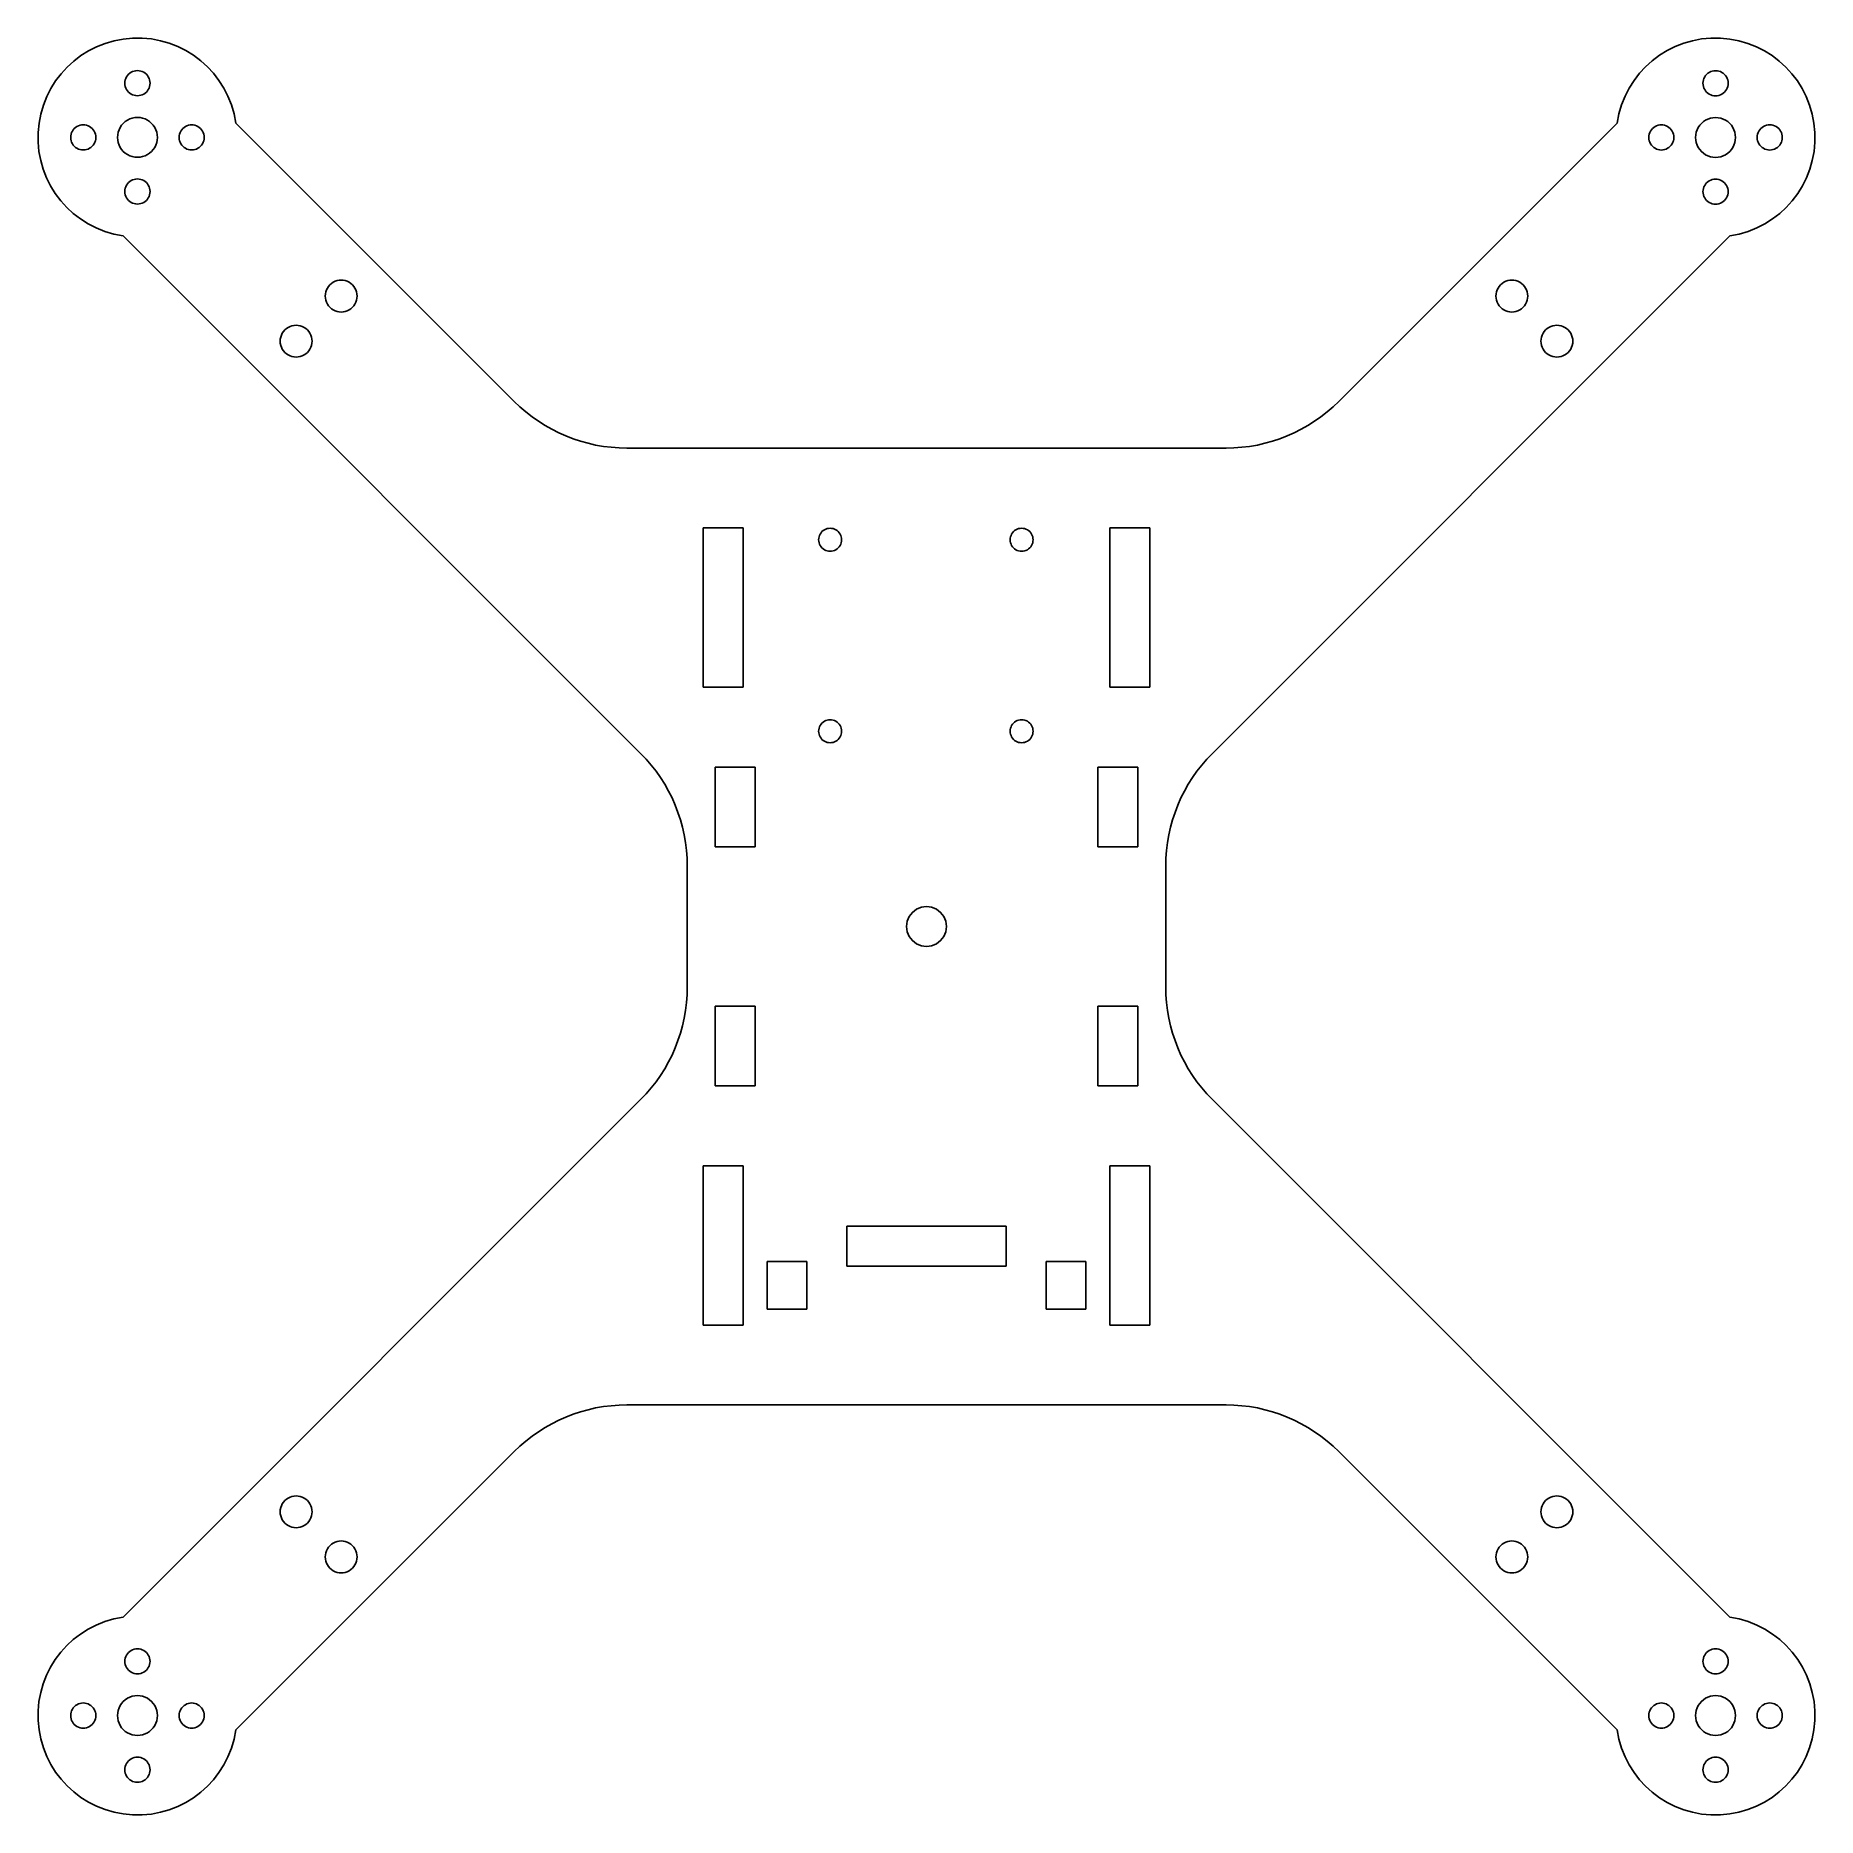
# Model space of a CAD drawing. Extents: x 210 to 1015, y 35 to 840.
import ezdxf

# ---------------------------------------------------------------- set-up
doc = ezdxf.new("R2010")
doc.units = 0
doc.layers.get('0').update_dxf_attribs({"linetype": 'CONTINUOUS'})
doc.layers.add('02___PRT_ALL_AXES', color=7, linetype='CONTINUOUS')

msp = doc.modelspace()

# ---------------------------------------------------------------- linework, layer by layer
at = {"color": 1}
for points in [[(426.335535, 674.39017), (300.686033, 800.039671)], [(924.338325, 800.039671), (798.6888, 674.39017)], [(249.774345, 749.127985), (483.42384, 515.478482)], [(741.600502, 515.478482), (975.249975, 749.127985)], [(747.777128, 653.301857), (477.247222, 653.301857)], [(504.512152, 464.566795), (504.512152, 410.036927)], [(720.512152, 410.036927), (720.512152, 464.566795)], [(483.42384, 359.125232), (249.774345, 125.475737)], [(975.249975, 125.475737), (741.600502, 359.125232)], [(747.777128, 221.301857), (477.247222, 221.301857)], [(300.686033, 74.564065), (426.335535, 200.213545)], [(798.6888, 200.213545), (924.338325, 74.564065)]]:
    msp.add_lwpolyline(points, dxfattribs=at)
at = {"color": 4}
for points in [[(511.712153, 545.301857), (511.712153, 617.301857)], [(511.712153, 617.301857), (529.712153, 617.301857)], [(529.712153, 617.301857), (529.712153, 545.301857)], [(695.312152, 545.301857), (695.312152, 617.301857)], [(695.312152, 617.301857), (713.312152, 617.301857)], [(713.312152, 617.301857), (713.312152, 545.301857)], [(529.712153, 545.301857), (511.712153, 545.301857)], [(713.312152, 545.301857), (695.312152, 545.301857)], [(517.112153, 509.301857), (517.112153, 473.301857)], [(535.112153, 509.301857), (517.112153, 509.301857)], [(535.112153, 473.301857), (535.112153, 509.301857)], [(689.912153, 509.301857), (689.912153, 473.301857)], [(707.912153, 509.301857), (689.912153, 509.301857)], [(707.912153, 473.301857), (707.912153, 509.301857)], [(517.112153, 473.301857), (535.112153, 473.301857)], [(689.912153, 473.301857), (707.912153, 473.301857)], [(517.112153, 401.301857), (517.112153, 365.301857)], [(535.112153, 401.301857), (517.112153, 401.301857)], [(535.112153, 365.301857), (535.112153, 401.301857)], [(707.912153, 401.301857), (689.800328, 401.301857)], [(689.800328, 401.301857), (689.800328, 365.301857)], [(707.912153, 365.301857), (707.912153, 401.301857)], [(517.112153, 365.301857), (535.112153, 365.301857)], [(689.800328, 365.301857), (707.912153, 365.301857)], [(511.712153, 257.301857), (511.712153, 329.301857)], [(511.712153, 329.301857), (529.712153, 329.301857)], [(529.712153, 329.301857), (529.712153, 257.301857)], [(695.312152, 329.301857), (713.312152, 329.301857)], [(695.312152, 257.301857), (695.312152, 329.301857)], [(713.312152, 329.301857), (713.312152, 257.301857)], [(576.512152, 301.941857), (648.512152, 301.941857)], [(576.512152, 283.941857), (576.512152, 301.941857)], [(648.512152, 301.941857), (648.512152, 283.941857)], [(558.512152, 286.101857), (540.512152, 286.101857)], [(540.512152, 286.101857), (540.512152, 264.501857)], [(558.512152, 264.501857), (558.512152, 286.101857)], [(648.512152, 283.941857), (576.512152, 283.941857)], [(684.512152, 286.101857), (666.512152, 286.101857)], [(666.512152, 286.101857), (666.512152, 264.501857)], [(684.512152, 264.501857), (684.512152, 286.101857)], [(540.512152, 264.501857), (558.512152, 264.501857)], [(666.512152, 264.501857), (684.512152, 264.501857)], [(529.712153, 257.301857), (511.712153, 257.301857)], [(713.312152, 257.301857), (695.312152, 257.301857)]]:
    msp.add_lwpolyline(points, dxfattribs=at)
msp.add_lwpolyline([(621.512152, 437.301857)], close=True, dxfattribs=at)
at = {"color": 1}
for points in [[(254.085063, 838.416269), (230.987174, 837.301135), (212.512883, 818.826845), (211.397748, 795.728955)], [(300.686033, 800.039671), (297.351001, 822.922712), (277.182953, 839.531403), (254.085063, 838.416269)], [(970.939304, 838.416274), (947.841409, 839.531413), (927.673354, 822.922718), (924.338325, 800.039671)], [(1013.626611, 795.728937), (1012.511488, 818.826833), (994.037199, 837.301135), (970.939304, 838.416274)], [(211.397748, 795.728955), (210.282613, 772.631066), (226.891303, 752.463017), (249.774345, 749.127985)], [(975.249975, 749.127985), (998.133025, 752.462998), (1014.741734, 772.631041), (1013.626611, 795.728937)], [(426.335535, 674.39017), (439.838154, 660.88755), (458.151635, 653.301858), (477.247222, 653.301857)], [(747.777127, 653.301857), (766.872709, 653.301862), (785.186185, 660.887554), (798.6888, 674.39017)], [(504.512152, 464.566795), (504.512152, 483.662382), (496.926459, 501.975863), (483.42384, 515.478482)], [(741.600502, 515.478482), (728.097869, 501.975869), (720.512163, 483.662387), (720.512152, 464.566795)], [(483.42384, 359.125232), (496.926461, 372.627853), (504.512154, 390.941338), (504.512152, 410.036927)], [(720.512152, 410.036927), (720.512161, 390.941332), (728.097868, 372.627847), (741.600502, 359.125232)], [(477.247222, 221.301857), (458.151635, 221.301857), (439.838154, 213.716164), (426.335535, 200.213545)], [(798.6888, 200.213545), (785.186185, 213.71616), (766.872709, 221.301853), (747.777127, 221.301857)], [(249.774345, 125.475737), (226.891301, 122.140706), (210.282609, 101.972655), (211.397746, 78.874763)], [(1013.626613, 78.874782), (1014.741738, 101.972679), (998.133027, 122.140725), (975.249975, 125.475737)], [(211.397746, 78.874763), (212.512883, 55.776872), (230.987178, 37.302582), (254.08507, 36.187452)], [(254.08507, 36.187452), (277.182962, 35.072322), (297.351008, 51.68102), (300.686033, 74.564065)], [(924.338325, 74.564065), (927.673347, 51.681014), (947.8414, 35.072312), (970.939298, 36.187447)], [(970.939298, 36.187447), (994.037195, 37.302582), (1012.511488, 55.776884), (1013.626613, 78.874782)]]:
    msp.add_open_spline(points, degree=3, dxfattribs=at)
at = {"color": 4}
for points in [[(608.012152, 445.096086), (605.227543, 443.488391), (603.512152, 440.517248), (603.512152, 437.301857)], [(617.012152, 445.096086), (614.227543, 446.703781), (610.796762, 446.703781), (608.012152, 445.096086)], [(621.512152, 437.301857), (621.512152, 440.517248), (619.796762, 443.488391), (617.012152, 445.096086)], [(603.512152, 437.301857), (603.512152, 434.086467), (605.227543, 431.115324), (608.012152, 429.507629)], [(617.012152, 429.507629), (619.796762, 431.115324), (621.512152, 434.086467), (621.512152, 437.301857)], [(608.012152, 429.507629), (610.796762, 427.899933), (614.227543, 427.899933), (617.012152, 429.507629)]]:
    msp.add_open_spline(points, degree=3, dxfattribs=at)
at = {"layer": '02___PRT_ALL_AXES', "color": 4}
for points in [[(261.91977, 818.064718)], [(974.443125, 818.043523)], [(237.43977, 793.584718)], [(265.25049, 793.584718)], [(286.39977, 793.584718)], [(949.963125, 793.563523)], [(977.773875, 793.563523)], [(998.923125, 793.563523)], [(261.91977, 769.147108)], [(974.443125, 769.083523)], [(355.437277, 721.941415)], [(883.98705, 721.941415)], [(335.072603, 701.57674)], [(904.351725, 701.57674)], [(574.181513, 611.916032)], [(660.638227, 611.916032)], [(574.181513, 525.45934)], [(660.638227, 525.45934)], [(335.072603, 173.026982)], [(904.351725, 173.026982)], [(355.437277, 152.6623)], [(883.98705, 152.6623)], [(261.91977, 105.520195)], [(974.443125, 105.520195)], [(237.43977, 81.040165)], [(265.25049, 81.040165)], [(286.39977, 81.040165)], [(949.963125, 81.040165)], [(977.773875, 81.040165)], [(998.923125, 81.040165)], [(261.91977, 56.560165)], [(974.443125, 56.560165)]]:
    msp.add_lwpolyline(points, close=True, dxfattribs=at)
for points in [[(253.41585, 822.974458), (251.661769, 821.961739), (250.58121, 820.090156), (250.58121, 818.064718)], [(259.08513, 822.974458), (257.331049, 823.987178), (255.169931, 823.987178), (253.41585, 822.974458)], [(261.91977, 818.064718), (261.91977, 820.090156), (260.839211, 821.961739), (259.08513, 822.974458)], [(965.939193, 822.953271), (964.18511, 821.94055), (963.10455, 820.068964), (963.10455, 818.043523)], [(971.608482, 822.953271), (969.854398, 823.965991), (967.693277, 823.965991), (965.939193, 822.953271)], [(974.443125, 818.043523), (974.443125, 820.068964), (973.362565, 821.94055), (971.608482, 822.953271)], [(250.58121, 818.064718), (250.58121, 816.039279), (251.661769, 814.167697), (253.41585, 813.154977)], [(253.41585, 813.154977), (255.169931, 812.142258), (257.331049, 812.142258), (259.08513, 813.154977)], [(259.08513, 813.154977), (260.839211, 814.167697), (261.91977, 816.039279), (261.91977, 818.064718)], [(963.10455, 818.043523), (963.10455, 816.018081), (964.18511, 814.146496), (965.939194, 813.133776)], [(965.939194, 813.133776), (967.693277, 812.121055), (969.854398, 812.121055), (971.608481, 813.133776)], [(971.608481, 813.133776), (973.362565, 814.146496), (974.443125, 816.018081), (974.443125, 818.043523)], [(228.93585, 798.494458), (227.181769, 797.481739), (226.10121, 795.610156), (226.10121, 793.584718)], [(234.60513, 798.494458), (232.851049, 799.507178), (230.689931, 799.507178), (228.93585, 798.494458)], [(237.43977, 793.584718), (237.43977, 795.610156), (236.359211, 797.481739), (234.60513, 798.494458)], [(251.75049, 801.378946), (248.96588, 799.771251), (247.25049, 796.800108), (247.25049, 793.584718)], [(260.75049, 801.378946), (257.96588, 802.986642), (254.5351, 802.986642), (251.75049, 801.378946)], [(265.25049, 793.584718), (265.25049, 796.800108), (263.5351, 799.771251), (260.75049, 801.378946)], [(277.89585, 798.494458), (276.141769, 797.481739), (275.06121, 795.610156), (275.06121, 793.584718)], [(283.56513, 798.494458), (281.811049, 799.507178), (279.649931, 799.507178), (277.89585, 798.494458)], [(286.39977, 793.584718), (286.39977, 795.610156), (285.319211, 797.481739), (283.56513, 798.494458)], [(941.459194, 798.47327), (939.70511, 797.460549), (938.62455, 795.588964), (938.62455, 793.563523)], [(947.128481, 798.47327), (945.374398, 799.48599), (943.213277, 799.48599), (941.459194, 798.47327)], [(949.963125, 793.563523), (949.963125, 795.588964), (948.882565, 797.460549), (947.128481, 798.47327)], [(964.273875, 801.357751), (961.489265, 799.750056), (959.773875, 796.778913), (959.773875, 793.563523)], [(973.273875, 801.357751), (970.489265, 802.965447), (967.058485, 802.965447), (964.273875, 801.357751)], [(977.773875, 793.563523), (977.773875, 796.778913), (976.058485, 799.750056), (973.273875, 801.357751)], [(990.419194, 798.47327), (988.66511, 797.460549), (987.58455, 795.588964), (987.58455, 793.563523)], [(996.088481, 798.47327), (994.334398, 799.48599), (992.173277, 799.48599), (990.419194, 798.47327)], [(998.923125, 793.563523), (998.923125, 795.588964), (997.842565, 797.460549), (996.088481, 798.47327)], [(226.10121, 793.584718), (226.10121, 791.559279), (227.181769, 789.687697), (228.93585, 788.674977)], [(228.93585, 788.674977), (230.689931, 787.662258), (232.851049, 787.662258), (234.60513, 788.674977)], [(234.60513, 788.674977), (236.359211, 789.687697), (237.43977, 791.559279), (237.43977, 793.584718)], [(247.25049, 793.584718), (247.25049, 790.369327), (248.96588, 787.398184), (251.75049, 785.790489)], [(260.75049, 785.790489), (263.5351, 787.398184), (265.25049, 790.369327), (265.25049, 793.584718)], [(275.06121, 793.584718), (275.06121, 791.559279), (276.141769, 789.687697), (277.89585, 788.674977)], [(277.89585, 788.674977), (279.649931, 787.662258), (281.811049, 787.662258), (283.56513, 788.674977)], [(283.56513, 788.674977), (285.319211, 789.687697), (286.39977, 791.559279), (286.39977, 793.584718)], [(938.62455, 793.563523), (938.62455, 791.538081), (939.70511, 789.666496), (941.459194, 788.653776)], [(941.459194, 788.653776), (943.213277, 787.641055), (945.374398, 787.641055), (947.128481, 788.653776)], [(947.128481, 788.653776), (948.882565, 789.666496), (949.963125, 791.538081), (949.963125, 793.563523)], [(959.773875, 793.563523), (959.773875, 790.348132), (961.489265, 787.376989), (964.273875, 785.769294)], [(973.273875, 785.769294), (976.058485, 787.376989), (977.773875, 790.348132), (977.773875, 793.563523)], [(987.58455, 793.563523), (987.58455, 791.538081), (988.66511, 789.666496), (990.419194, 788.653776)], [(990.419194, 788.653776), (992.173277, 787.641055), (994.334398, 787.641055), (996.088481, 788.653776)], [(996.088481, 788.653776), (997.842565, 789.666496), (998.923125, 791.538081), (998.923125, 793.563523)], [(251.75049, 785.790489), (254.5351, 784.182794), (257.96588, 784.182794), (260.75049, 785.790489)], [(964.273875, 785.769294), (967.058485, 784.161599), (970.489265, 784.161599), (973.273875, 785.769294)], [(253.41585, 774.056848), (251.661769, 773.044129), (250.58121, 771.172546), (250.58121, 769.147108)], [(259.08513, 774.056848), (257.331049, 775.069568), (255.169931, 775.069568), (253.41585, 774.056848)], [(261.91977, 769.147108), (261.91977, 771.172546), (260.839211, 773.044129), (259.08513, 774.056848)], [(965.939193, 773.993271), (964.18511, 772.98055), (963.10455, 771.108964), (963.10455, 769.083523)], [(971.608482, 773.993271), (969.854398, 775.005991), (967.693277, 775.005991), (965.939193, 773.993271)], [(974.443125, 769.083523), (974.443125, 771.108964), (973.362565, 772.98055), (971.608482, 773.993271)], [(250.58121, 769.147108), (250.58121, 767.121669), (251.661769, 765.250087), (253.41585, 764.237367)], [(253.41585, 764.237367), (255.169931, 763.224648), (257.331049, 763.224648), (259.08513, 764.237367)], [(259.08513, 764.237367), (260.839211, 765.250087), (261.91977, 767.121669), (261.91977, 769.147108)], [(963.10455, 769.083523), (963.10455, 767.058081), (964.18511, 765.186496), (965.939194, 764.173776)], [(971.608481, 764.173776), (973.362565, 765.186496), (974.443125, 767.058081), (974.443125, 769.083523)], [(965.939194, 764.173776), (967.693277, 763.161055), (969.854398, 763.161055), (971.608481, 764.173776)], [(344.637277, 728.176798), (342.409589, 726.890642), (341.037277, 724.513727), (341.037277, 721.941415)], [(351.837278, 728.176798), (349.60959, 729.462954), (346.864965, 729.462954), (344.637277, 728.176798)], [(355.437277, 721.941415), (355.437278, 724.513727), (354.064966, 726.890642), (351.837278, 728.176798)], [(873.18705, 728.176798), (870.959362, 726.890642), (869.58705, 724.513727), (869.58705, 721.941415)], [(880.38705, 728.176798), (878.159362, 729.462954), (875.414738, 729.462954), (873.18705, 728.176798)], [(883.98705, 721.941415), (883.98705, 724.513727), (882.614738, 726.890642), (880.38705, 728.176798)], [(341.037277, 721.941415), (341.037277, 719.369103), (342.40959, 716.992188), (344.637277, 715.706032)], [(351.837277, 715.706032), (354.064965, 716.992188), (355.437277, 719.369103), (355.437277, 721.941415)], [(869.58705, 721.941415), (869.58705, 719.369103), (870.959362, 716.992188), (873.18705, 715.706032)], [(880.38705, 715.706032), (882.614738, 716.992188), (883.98705, 719.369103), (883.98705, 721.941415)], [(331.472602, 707.812123), (329.244915, 709.098279), (326.50029, 709.098279), (324.272602, 707.812123)], [(344.637277, 715.706032), (346.864965, 714.419876), (349.60959, 714.419876), (351.837277, 715.706032)], [(873.18705, 715.706032), (875.414738, 714.419876), (878.159362, 714.419876), (880.38705, 715.706032)], [(900.751725, 707.812123), (898.524037, 709.098279), (895.779413, 709.098279), (893.551725, 707.812123)], [(324.272602, 707.812123), (322.044915, 706.525967), (320.672602, 704.149052), (320.672602, 701.57674)], [(320.672602, 701.57674), (320.672602, 699.004428), (322.044915, 696.627513), (324.272602, 695.341357)], [(335.072603, 701.57674), (335.072603, 704.149052), (333.70029, 706.525967), (331.472602, 707.812123)], [(331.472602, 695.341357), (333.70029, 696.627513), (335.072603, 699.004428), (335.072603, 701.57674)], [(893.551725, 707.812123), (891.324037, 706.525967), (889.951725, 704.149052), (889.951725, 701.57674)], [(889.951725, 701.57674), (889.951725, 699.004428), (891.324037, 696.627513), (893.551725, 695.341357)], [(904.351725, 701.57674), (904.351725, 704.149052), (902.979413, 706.525967), (900.751725, 707.812123)], [(900.751725, 695.341357), (902.979413, 696.627513), (904.351725, 699.004428), (904.351725, 701.57674)], [(324.272602, 695.341357), (326.50029, 694.055201), (329.244915, 694.055201), (331.472602, 695.341357)], [(893.551725, 695.341357), (895.779413, 694.055201), (898.524037, 694.055201), (900.751725, 695.341357)], [(566.405512, 616.405508), (564.801577, 615.479476), (563.813512, 613.768097), (563.813513, 611.916032)], [(563.813513, 611.916032), (563.813512, 610.063967), (564.801577, 608.352589), (566.405512, 607.426556)], [(571.589513, 616.405508), (569.985577, 617.331541), (568.009448, 617.331541), (566.405512, 616.405508)], [(574.181513, 611.916032), (574.181513, 613.768097), (573.193448, 615.479476), (571.589513, 616.405508)], [(571.589513, 607.426556), (573.193448, 608.352589), (574.181513, 610.063967), (574.181513, 611.916032)], [(652.862228, 616.405508), (651.258292, 615.479476), (650.270228, 613.768097), (650.270228, 611.916032)], [(650.270228, 611.916032), (650.270228, 610.063967), (651.258292, 608.352589), (652.862228, 607.426557)], [(658.046227, 616.405508), (656.442292, 617.33154), (654.466163, 617.33154), (652.862228, 616.405508)], [(660.638227, 611.916032), (660.638227, 613.768097), (659.650163, 615.479476), (658.046227, 616.405508)], [(658.046227, 607.426557), (659.650163, 608.352589), (660.638227, 610.063967), (660.638227, 611.916032)], [(566.405512, 607.426556), (568.009448, 606.500523), (569.985577, 606.500523), (571.589513, 607.426556)], [(652.862228, 607.426557), (654.466163, 606.500524), (656.442292, 606.500524), (658.046227, 607.426557)], [(566.405512, 529.948816), (564.801577, 529.022783), (563.813512, 527.311405), (563.813513, 525.45934)], [(563.813513, 525.45934), (563.813512, 523.607275), (564.801577, 521.895896), (566.405512, 520.969864)], [(571.589513, 529.948816), (569.985577, 530.874849), (568.009448, 530.874849), (566.405512, 529.948816)], [(574.181513, 525.45934), (574.181513, 527.311405), (573.193448, 529.022783), (571.589513, 529.948816)], [(571.589513, 520.969864), (573.193448, 521.895896), (574.181513, 523.607275), (574.181513, 525.45934)], [(652.862228, 529.948815), (651.258292, 529.022783), (650.270228, 527.311405), (650.270228, 525.45934)], [(650.270228, 525.45934), (650.270228, 523.607275), (651.258292, 521.895896), (652.862228, 520.969864)], [(658.046227, 529.948815), (656.442292, 530.874848), (654.466163, 530.874848), (652.862228, 529.948815)], [(660.638227, 525.45934), (660.638227, 527.311405), (659.650163, 529.022783), (658.046227, 529.948815)], [(658.046227, 520.969864), (659.650163, 521.895896), (660.638227, 523.607275), (660.638227, 525.45934)], [(566.405512, 520.969864), (568.009448, 520.043831), (569.985577, 520.043831), (571.589513, 520.969864)], [(652.862228, 520.969864), (654.466163, 520.043832), (656.442292, 520.043832), (658.046227, 520.969864)], [(324.272602, 179.262365), (322.044915, 177.976209), (320.672602, 175.599294), (320.672602, 173.026982)], [(331.472602, 179.262365), (329.244915, 180.548521), (326.50029, 180.548521), (324.272602, 179.262365)], [(335.072603, 173.026982), (335.072603, 175.599294), (333.70029, 177.976209), (331.472602, 179.262365)], [(893.551725, 179.262365), (891.324037, 177.976209), (889.951725, 175.599294), (889.951725, 173.026982)], [(900.751725, 179.262365), (898.524037, 180.548521), (895.779413, 180.548521), (893.551725, 179.262365)], [(904.351725, 173.026982), (904.351725, 175.599294), (902.979413, 177.976209), (900.751725, 179.262365)], [(320.672602, 173.026982), (320.672602, 170.45467), (322.044915, 168.077755), (324.272602, 166.791599)], [(331.472602, 166.791599), (333.70029, 168.077755), (335.072603, 170.45467), (335.072603, 173.026982)], [(889.951725, 173.026982), (889.951725, 170.45467), (891.324037, 168.077755), (893.551725, 166.791599)], [(900.751725, 166.791599), (902.979413, 168.077755), (904.351725, 170.45467), (904.351725, 173.026982)], [(324.272602, 166.791599), (326.50029, 165.505443), (329.244915, 165.505443), (331.472602, 166.791599)], [(893.551725, 166.791599), (895.779413, 165.505443), (898.524037, 165.505443), (900.751725, 166.791599)], [(344.637277, 158.897683), (342.409589, 157.611527), (341.037277, 155.234612), (341.037277, 152.6623)], [(351.837278, 158.897683), (349.60959, 160.183839), (346.864965, 160.183839), (344.637277, 158.897683)], [(355.437277, 152.6623), (355.437278, 155.234612), (354.064966, 157.611527), (351.837278, 158.897683)], [(873.18705, 158.897683), (870.959362, 157.611527), (869.58705, 155.234612), (869.58705, 152.6623)], [(880.38705, 158.897683), (878.159362, 160.183839), (875.414738, 160.183839), (873.18705, 158.897683)], [(883.98705, 152.6623), (883.98705, 155.234612), (882.614738, 157.611527), (880.38705, 158.897683)], [(341.037277, 152.6623), (341.037277, 150.089988), (342.40959, 147.713073), (344.637277, 146.426917)], [(344.637277, 146.426917), (346.864965, 145.140761), (349.60959, 145.140761), (351.837277, 146.426917)], [(351.837277, 146.426917), (354.064965, 147.713073), (355.437277, 150.089988), (355.437277, 152.6623)], [(869.58705, 152.6623), (869.58705, 150.089988), (870.959362, 147.713073), (873.18705, 146.426917)], [(873.18705, 146.426917), (875.414738, 145.140761), (878.159362, 145.140761), (880.38705, 146.426917)], [(880.38705, 146.426917), (882.614738, 147.713073), (883.98705, 150.089988), (883.98705, 152.6623)], [(253.41585, 110.429935), (251.661769, 109.417216), (250.58121, 107.545633), (250.58121, 105.520195)], [(250.58121, 105.520195), (250.58121, 103.494756), (251.661769, 101.623174), (253.41585, 100.610454)], [(259.08513, 110.429935), (257.331049, 111.442655), (255.169931, 111.442655), (253.41585, 110.429935)], [(261.91977, 105.520195), (261.91977, 107.545633), (260.839211, 109.417216), (259.08513, 110.429935)], [(259.08513, 100.610454), (260.839211, 101.623174), (261.91977, 103.494756), (261.91977, 105.520195)], [(965.939193, 110.429943), (964.18511, 109.417222), (963.10455, 107.545636), (963.10455, 105.520195)], [(963.10455, 105.520195), (963.10455, 103.494753), (964.18511, 101.623168), (965.939194, 100.610448)], [(971.608482, 110.429943), (969.854398, 111.442663), (967.693277, 111.442663), (965.939193, 110.429943)], [(971.608481, 100.610448), (973.362565, 101.623168), (974.443125, 103.494753), (974.443125, 105.520195)], [(974.443125, 105.520195), (974.443125, 107.545636), (973.362565, 109.417222), (971.608482, 110.429943)], [(253.41585, 100.610454), (255.169931, 99.597735), (257.331049, 99.597735), (259.08513, 100.610454)], [(965.939194, 100.610448), (967.693277, 99.597727), (969.854398, 99.597727), (971.608481, 100.610448)], [(251.75049, 88.834393), (248.96588, 87.226698), (247.25049, 84.255555), (247.25049, 81.040165)], [(260.75049, 88.834393), (257.96588, 90.442089), (254.5351, 90.442089), (251.75049, 88.834393)], [(265.25049, 81.040165), (265.25049, 84.255555), (263.5351, 87.226698), (260.75049, 88.834393)], [(964.273875, 88.834393), (961.489265, 87.226698), (959.773875, 84.255555), (959.773875, 81.040165)], [(973.273875, 88.834393), (970.489265, 90.442089), (967.058485, 90.442089), (964.273875, 88.834393)], [(977.773875, 81.040165), (977.773875, 84.255555), (976.058485, 87.226698), (973.273875, 88.834393)], [(228.93585, 85.949905), (227.181769, 84.937186), (226.10121, 83.065603), (226.10121, 81.040165)], [(226.10121, 81.040165), (226.10121, 79.014726), (227.181769, 77.143144), (228.93585, 76.130424)], [(234.60513, 85.949905), (232.851049, 86.962625), (230.689931, 86.962625), (228.93585, 85.949905)], [(237.43977, 81.040165), (237.43977, 83.065603), (236.359211, 84.937186), (234.60513, 85.949905)], [(234.60513, 76.130424), (236.359211, 77.143144), (237.43977, 79.014726), (237.43977, 81.040165)], [(247.25049, 81.040165), (247.25049, 77.824774), (248.96588, 74.853631), (251.75049, 73.245936)], [(260.75049, 73.245936), (263.5351, 74.853631), (265.25049, 77.824774), (265.25049, 81.040165)], [(277.89585, 85.949905), (276.141769, 84.937186), (275.06121, 83.065603), (275.06121, 81.040165)], [(275.06121, 81.040165), (275.06121, 79.014726), (276.141769, 77.143144), (277.89585, 76.130424)], [(283.56513, 85.949905), (281.811049, 86.962625), (279.649931, 86.962625), (277.89585, 85.949905)], [(286.39977, 81.040165), (286.39977, 83.065603), (285.319211, 84.937186), (283.56513, 85.949905)], [(283.56513, 76.130424), (285.319211, 77.143144), (286.39977, 79.014726), (286.39977, 81.040165)], [(941.459194, 85.949912), (939.70511, 84.937191), (938.62455, 83.065606), (938.62455, 81.040165)], [(938.62455, 81.040165), (938.62455, 79.014723), (939.70511, 77.143138), (941.459194, 76.130418)], [(947.128481, 85.949912), (945.374398, 86.962632), (943.213277, 86.962632), (941.459194, 85.949912)], [(949.963125, 81.040165), (949.963125, 83.065606), (948.882565, 84.937191), (947.128481, 85.949912)], [(947.128481, 76.130418), (948.882565, 77.143138), (949.963125, 79.014723), (949.963125, 81.040165)], [(959.773875, 81.040165), (959.773875, 77.824774), (961.489265, 74.853631), (964.273875, 73.245936)], [(973.273875, 73.245936), (976.058485, 74.853631), (977.773875, 77.824774), (977.773875, 81.040165)], [(990.419194, 85.949912), (988.66511, 84.937191), (987.58455, 83.065606), (987.58455, 81.040165)], [(987.58455, 81.040165), (987.58455, 79.014723), (988.66511, 77.143138), (990.419194, 76.130418)], [(996.088481, 85.949912), (994.334398, 86.962632), (992.173277, 86.962632), (990.419194, 85.949912)], [(998.923125, 81.040165), (998.923125, 83.065606), (997.842565, 84.937191), (996.088481, 85.949912)], [(996.088481, 76.130418), (997.842565, 77.143138), (998.923125, 79.014723), (998.923125, 81.040165)], [(228.93585, 76.130424), (230.689931, 75.117705), (232.851049, 75.117705), (234.60513, 76.130424)], [(251.75049, 73.245936), (254.5351, 71.638241), (257.96588, 71.638241), (260.75049, 73.245936)], [(277.89585, 76.130424), (279.649931, 75.117705), (281.811049, 75.117705), (283.56513, 76.130424)], [(941.459194, 76.130418), (943.213277, 75.117697), (945.374398, 75.117697), (947.128481, 76.130418)], [(964.273875, 73.245936), (967.058485, 71.638241), (970.489265, 71.638241), (973.273875, 73.245936)], [(990.419194, 76.130418), (992.173277, 75.117697), (994.334398, 75.117697), (996.088481, 76.130418)], [(253.41585, 61.469905), (251.661769, 60.457186), (250.58121, 58.585603), (250.58121, 56.560165)], [(250.58121, 56.560165), (250.58121, 54.534726), (251.661769, 52.663144), (253.41585, 51.650424)], [(259.08513, 61.469905), (257.331049, 62.482625), (255.169931, 62.482625), (253.41585, 61.469905)], [(261.91977, 56.560165), (261.91977, 58.585603), (260.839211, 60.457186), (259.08513, 61.469905)], [(259.08513, 51.650424), (260.839211, 52.663144), (261.91977, 54.534726), (261.91977, 56.560165)], [(965.939193, 61.469913), (964.18511, 60.457192), (963.10455, 58.585606), (963.10455, 56.560165)], [(963.10455, 56.560165), (963.10455, 54.534723), (964.18511, 52.663138), (965.939194, 51.650418)], [(971.608482, 61.469913), (969.854398, 62.482633), (967.693277, 62.482633), (965.939193, 61.469913)], [(971.608481, 51.650418), (973.362565, 52.663138), (974.443125, 54.534723), (974.443125, 56.560165)], [(974.443125, 56.560165), (974.443125, 58.585606), (973.362565, 60.457192), (971.608482, 61.469913)], [(253.41585, 51.650424), (255.169931, 50.637705), (257.331049, 50.637705), (259.08513, 51.650424)], [(965.939194, 51.650418), (967.693277, 50.637697), (969.854398, 50.637697), (971.608481, 51.650418)]]:
    msp.add_open_spline(points, degree=3, dxfattribs=at)

doc.saveas('drawing.dxf')
